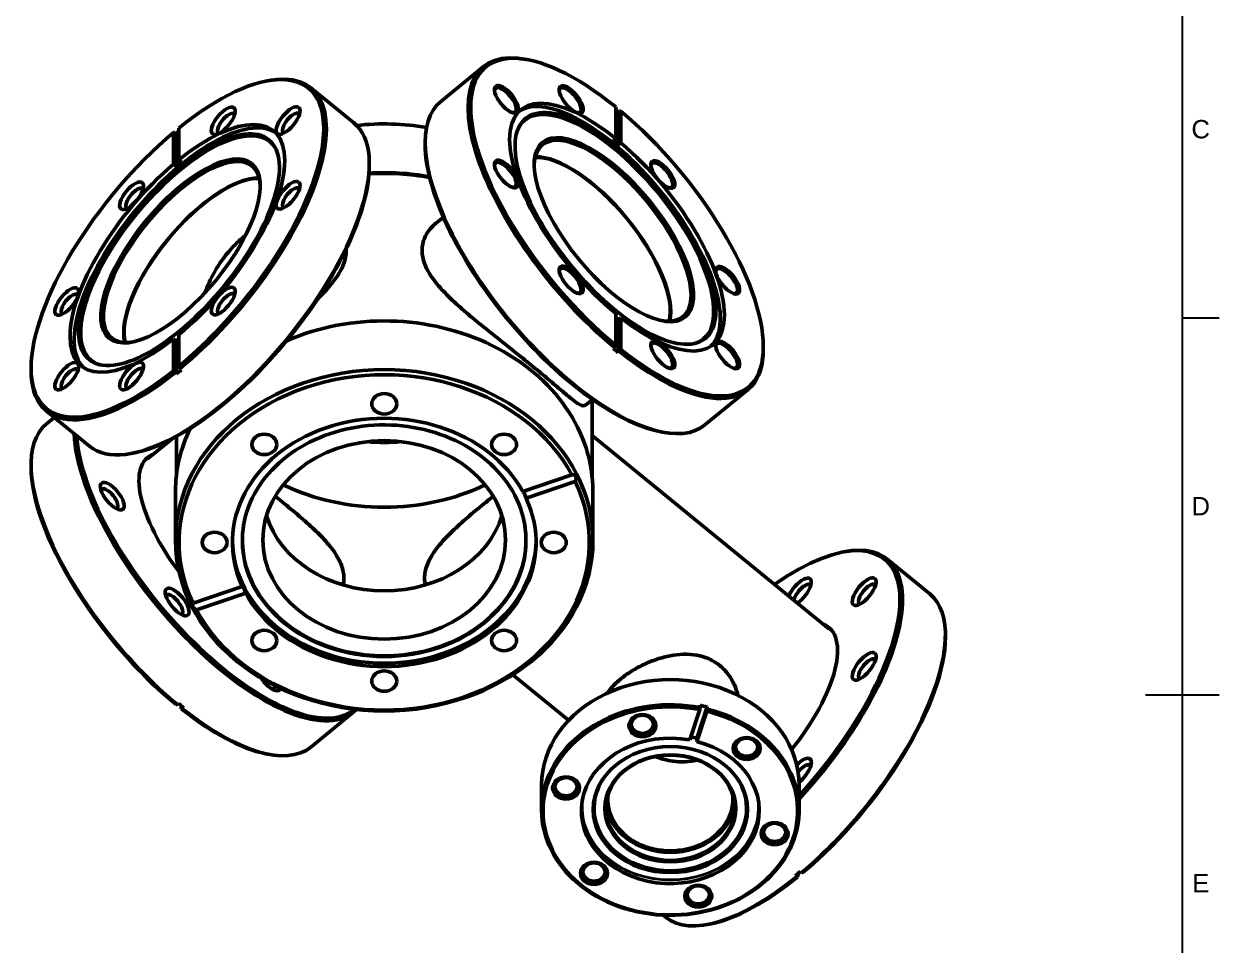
# Model space of a CAD drawing. Header units: millimetres. Extents: x 0 to 594, y 0 to 420.
# Drawn here: x 426.5 to 589, y 176 to 301.2 of the extents above; entities that cross this region are included whole.
import ezdxf
from ezdxf.enums import TextEntityAlignment as Align

# ---------------------------------------------------------------- set-up
doc = ezdxf.new("R2010")
doc.units = ezdxf.units.MM
doc.header["$LTSCALE"] = 0.75
for name, color, linetype, lineweight in [('Border', 7, 'Continuous', 25), ('Visible', 7, 'Continuous', 50), ('Visible Narrow', 7, 'Continuous', 25)]:
    doc.layers.add(name, color=color, linetype=linetype, lineweight=lineweight)
doc.styles.add('FusionTitle', font='')
doc.styles.get('FusionTitle').set_extended_font_data('Arial Unicode MS')

# ---------------------------------------------------------------- blocks, each defined once
blk = doc.blocks.new('ISO_A2_SHEET')
at = {"layer": 'Border'}
for p, q in [((584, 410), (584, 10)), ((584, 261.25), (589, 261.25)), ((579, 210), (589, 210))]:
    blk.add_line(p, q, dxfattribs=at)
at = {"layer": 'Border', "style": 'FusionTitle'}
for s, p in [('C', (586.5, 286.875)), ('D', (586.5, 235.625)), ('E', (586.5, 184.375))]:
    blk.add_text(s, height=2.5, dxfattribs=at).set_placement(p, align=Align.MIDDLE)

msp = doc.modelspace()

# ---------------------------------------------------------------- linework, layer by layer
at = {"layer": 'Visible', "extrusion": (0.707107, 0.578093, 0.407196)}
for p, q in [((495.181, 296.28), (494.897, 296.338)), ((489.026, 295.381), (483.192, 290.612)), ((459.393, 293.39), (459.676, 293.447)), ((465.548, 292.491), (471.382, 287.721)), ((506.985, 289.898), (506.985, 285.586)), ((507.339, 289.17), (507.516, 289.314)), ((507.693, 289.315), (507.516, 289.314)), ((507.693, 285.001), (507.693, 289.315)), ((507.339, 284.712), (507.339, 289.17)), ((446.881, 286.424), (446.881, 282.11)), ((447.058, 286.424), (446.881, 286.424)), ((447.058, 286.424), (447.235, 286.279)), ((447.235, 286.279), (447.235, 281.821)), ((447.588, 282.695), (447.588, 287.007)), ((481.088, 284.758), (481.088, 285.047)), ((506.632, 285.297), (506.985, 285.586)), ((507.693, 285.001), (507.339, 284.712)), ((447.588, 282.695), (447.942, 282.406)), ((447.235, 281.821), (446.881, 282.11)), ((473.486, 281.868), (473.486, 282.157)), ((482.61, 274.152), (483.556, 274.925)), ((506.985, 261.819), (506.985, 257.507)), ((507.339, 260.959), (507.693, 261.248)), ((507.339, 256.501), (507.339, 260.959)), ((507.693, 256.934), (507.693, 261.248)), ((446.881, 258.357), (446.881, 254.043)), ((446.881, 258.357), (447.235, 258.068)), ((447.588, 254.616), (447.588, 258.928)), ((447.235, 258.068), (447.235, 253.61)), ((506.632, 257.074), (506.809, 257.218)), ((506.985, 257.507), (506.809, 257.218)), ((507.516, 256.645), (507.693, 256.934)), ((527.05, 257.299), (527.05, 257.01)), ((507.516, 256.645), (507.339, 256.501)), ((427.524, 254.409), (427.524, 254.119)), ((446.881, 254.043), (447.058, 253.755)), ((447.235, 253.61), (447.058, 253.755)), ((447.765, 254.328), (447.588, 254.616)), ((447.765, 254.328), (447.942, 254.183)), ((524.945, 251.445), (519.112, 246.676)), ((502.865, 249.378), (503.81, 250.151)), ((503.769, 250.117), (503.769, 239.786)), ((429.629, 248.555), (435.462, 243.786)), ((429.629, 246.821), (430.689, 247.688)), ((512.957, 245.777), (513.24, 245.72)), ((443.366, 242.068), (446.65, 244.753)), ((447.269, 245.08), (447.269, 239.786)), ((503.769, 245.259), (535.957, 218.944)), ((441.617, 242.887), (441.334, 242.829)), ((427.524, 240.968), (427.524, 241.257)), ((494.348, 237.607), (501.037, 239.872)), ((501.496, 238.966), (494.807, 236.701)), ((447.144, 237.611), (447.144, 230.988)), ((503.894, 237.611), (503.894, 230.988)), ((537.705, 229.366), (537.989, 229.423)), ((549.694, 223.698), (543.86, 228.467)), ((449.542, 222.434), (456.231, 224.7)), ((456.69, 223.793), (450.002, 221.528)), ((551.798, 217.844), (551.798, 218.133)), ((493.01, 212.722), (500.587, 206.527)), ((447.412, 208.659), (447.235, 208.658)), ((447.412, 208.659), (447.588, 208.803)), ((447.942, 208.514), (447.942, 208.085)), ((447.942, 208.085), (448.119, 208.086)), ((448.296, 208.23), (448.119, 208.086)), ((518.403, 207.974), (517.053, 203.855)), ((518.019, 204.075), (519.42, 208.352)), ((518.455, 208.247), (518.403, 207.974)), ((518.455, 208.564), (518.455, 208.247)), ((519.369, 207.762), (519.42, 208.035)), ((519.42, 208.035), (519.42, 208.352)), ((465.548, 202.886), (471.382, 207.655)), ((518.019, 203.643), (519.369, 207.762)), ((518.019, 204.072), (518.019, 203.643)), ((459.393, 201.987), (459.676, 201.929)), ((496.91, 197.753), (496.91, 194.327)), ((531.91, 197.753), (531.91, 194.327)), ((531.557, 185.246), (531.381, 185.39)), ((531.557, 185.246), (531.734, 185.245)), ((531.734, 185.245), (531.734, 185.679)), ((532.088, 185.974), (532.264, 185.829)), ((532.441, 185.828), (532.264, 185.829)), ((513.774, 179.762), (513.431, 180.042)), ((519.929, 178.863), (519.646, 178.806))]:
    msp.add_line(p, q, dxfattribs=at)
at = {"layer": 'Visible', "extrusion": (2e-16, -5e-16, -1)}
for centre, major_axis, start_param, end_param in [((506.985, 273.413), (-17.96, 21.968), 4.2590972, 6.7452877), ((506.985, 273.413), (-17.96, 21.968), 2.6794902, 4.2238517), ((453.422, 229.623), (-17.96, 21.968), 3.0979026, 5.7892534), ((459.829, 212.424), (-1.456, 1.781), 2.8813772, 4.9402536)]:
    msp.add_ellipse(centre, major_axis=major_axis, ratio=0.4071957, start_param=start_param, end_param=end_param, dxfattribs=at)
at = {"layer": 'Visible'}
for centre, major_axis, ratio, start_param, end_param in [((507.162, 273.558), (-17.802, 21.774), 0.4071957, -1.0998049, 2.0240098), ((447.412, 270.667), (17.802, 21.774), 0.4071957, 4.2591756, 7.3829902), ((491.979, 290.814), (-1.329, 1.626), 0.4071957, 2.7730552, 6.6517227), ((500.79, 290.786), (-1.329, 1.626), 0.4071957, 2.7730552, 6.6517227), ((501.152, 268.644), (-17.96, 21.968), 0.4071957, 0, 3.1415927), ((506.809, 273.269), (-17.96, 21.968), 0.4071957, -1.1351287, -1.1175046), ((507.162, 273.558), (-17.802, 21.774), 0.4071957, 2.0595686, 5.1478216), ((453.422, 265.754), (17.96, 21.968), 0.4071957, 3.1415927, 6.2831853), ((454.07, 287.661), (1.073, 1.312), 0.4071957, -0.1253349, 3.2669275), ((462.881, 287.689), (1.073, 1.312), 0.4071957, -0.1253349, 3.2669275), ((475.519, 264.388), (28.375, 0), 0.8175471, 1.3666547, 1.7038321), ((447.412, 270.667), (17.802, 21.774), 0.4071957, 1.1353637, 4.2236167), ((506.561, 273.066), (-9.542, 11.671), 0.4071957, 2.6960705, 6.7287074), ((448.013, 270.176), (9.542, 11.671), 0.4071957, -0.4455221, 3.5871148), ((447.765, 270.378), (13.062, 15.978), 0.4071957, 1.0965797, 1.1450435), ((475.519, 257.766), (28.375, 0), 0.8175471, 1.3524807, 1.6436838), ((491.979, 280.666), (-1.329, 1.626), 0.4071957, 2.7730552, 6.6517227), ((513.251, 280.598), (-1.329, 1.626), 0.4071957, 2.7730552, 6.6517227), ((475.519, 257.766), (-28.25, 0), 0.8175471, 4.4921185, 4.7858576), ((441.609, 277.474), (1.073, 1.312), 0.4071957, -0.1253349, 3.2669275), ((462.881, 277.541), (1.073, 1.312), 0.4071957, -0.1253349, 3.2669275), ((500.79, 266.286), (-1.329, 1.626), 0.4071957, 2.7730552, 6.6517227), ((522.063, 266.219), (-1.329, 1.626), 0.4071957, 2.7730552, 6.6517227), ((432.798, 263.094), (1.073, 1.312), 0.4071957, -0.1253349, 3.2669275), ((454.07, 263.161), (1.073, 1.312), 0.4071957, -0.1253349, 3.2669275), ((506.809, 273.269), (-13.062, 15.978), 0.4071957, 2.0450129, 2.0692484), ((513.251, 256.099), (-1.329, 1.626), 0.4071957, 2.7730552, 6.6517227), ((522.063, 256.071), (-1.329, 1.626), 0.4071957, 2.7730552, 6.6517227), ((475.519, 230.7), (27.875, 0), 0.8175471, 0.4142254, 3.5127654), ((432.798, 252.946), (1.073, 1.312), 0.4071957, -0.1253349, 3.2669275), ((441.609, 252.974), (1.073, 1.312), 0.4071957, -0.1253349, 3.2669275), ((447.765, 270.378), (17.96, 21.968), 0.4071957, 4.2238517, 4.2590972), ((475.519, 230.7), (-20.638, 0), 0.8175471, 3.5633691, 6.646807), ((447.588, 224.854), (-17.96, 21.968), 0.4071957, 0, 2.0240881), ((459.22, 244.025), (-1.7, 0), 0.8175471, 3.1415927, 9.424778), ((491.818, 244.025), (-1.7, 0), 0.8175471, 3.1415927, 9.424778), ((453.599, 229.767), (-17.802, 21.774), 0.4071957, 0.5120769, 3.1467393), ((475.519, 231.046), (-16.5, 0), 0.8175471, 3.1415927, 9.424778), ((475.519, 257.766), (-16.5, 0), 0.8175471, 1.4321015, 1.7094911), ((475.519, 230.7), (27.875, 0), 0.8175471, 3.5558181, 6.6543581), ((438.129, 236.641), (-1.073, 1.312), 0.4071957, 3.0162578, 6.4085202), ((475.519, 257.766), (-27.25, 0), 0.8175471, 1.0426213, 2.0989713), ((475.519, 230.7), (-20.638, 0), 0.8175471, 0.4217765, 3.5052143), ((475.519, 231.046), (19.274, 0), 0.8175471, 3.0213266, 6.4034513), ((452.469, 230.7), (-1.7, 0), 0.8175471, 3.1415927, 9.424778), ((475.519, 231.153), (20.637, 0), 0.8175471, 3.1550203, 6.2697576), ((525.724, 206.644), (17.802, 21.774), 0.4071957, 4.5666012, 7.2488274), ((532.382, 223.637), (1.073, 1.312), 0.4071957, -0.1253349, 2.5130868), ((541.193, 223.665), (1.073, 1.312), 0.4071957, -0.1253349, 3.2669275), ((446.94, 222.261), (-1.073, 1.312), 0.4071957, 3.0162578, 6.4085202), ((531.734, 201.73), (17.96, 21.968), 0.4071957, 4.2767213, 6.2831853), ((459.22, 217.375), (-1.7, 0), 0.8175471, 3.1415927, 9.424778), ((541.193, 213.517), (1.073, 1.312), 0.4071957, -0.1253349, 3.2669275), ((459.401, 212.074), (-1.073, 1.312), 0.4071957, 3.0162578, 3.7650628), ((514.41, 197.753), (17.5, 0), 0.8175471, 0, 3.1415927), ((514.41, 194.212), (17.3, 0), 0.8175471, 1.3379027, 7.5632765), ((447.588, 224.854), (-17.96, 21.968), 0.4071957, 2.0593336, 3.1415927), ((514.41, 194.644), (-17.5, 0), 0.8175471, 4.4220143, 4.4791649), ((514.41, 194.212), (12.087, 0), 0.8175471, 1.3503738, 7.5508054), ((514.41, 194.644), (-12.087, 0), 0.8175471, 4.4092121, 4.4806479), ((517.993, 203.993), (0.0214, 0.0976), 0.1490552, -0.5974443, -0.5382316), ((524.787, 202.877), (-1.509, 0), 0.8175471, 3.1415927, 9.424778), ((514.41, 194.644), (-8.75, 0), 0.8175471, 3.1415927, 9.424778), ((532.382, 199.138), (1.073, 1.312), 0.4071957, -0.1253349, 1.6344896), ((500.235, 197.499), (-1.509, 0), 0.8175471, 3.1415927, 9.424778), ((514.41, 194.557), (10.366, 0), 0.8175471, 2.6072738, 6.8175041), ((514.41, 195.738), (8.75, 0), 0.8175471, 3.2181427, 6.2066353), ((528.585, 191.289), (-1.509, 0), 0.8175471, 3.1415927, 9.424778), ((504.033, 185.91), (-1.509, 0), 0.8175471, 3.1415927, 9.424778), ((531.734, 201.73), (17.96, 21.968), 0.4071957, 3.1415927, 4.2414759), ((518.208, 182.805), (-1.509, 0), 0.8175471, 3.1415927, 9.424778)]:
    msp.add_ellipse(centre, major_axis=major_axis, ratio=ratio, start_param=start_param, end_param=end_param, dxfattribs=at)
at = {"layer": 'Visible', "extrusion": (5e-16, -5e-16, -1)}
for start_param, end_param in [(-0.4621024, 2.0240881), (2.0593336, 3.6036951)]:
    msp.add_ellipse((447.588, 270.523), major_axis=(17.96, 21.968), ratio=0.4071957, start_param=start_param, end_param=end_param, dxfattribs=at)
at = {"layer": 'Visible', "extrusion": (3e-16, -4e-16, -1)}
for centre, major_axis in [((492.12, 290.929), (-1.456, 1.781)), ((462.453, 288.039), (1.456, 1.781)), ((447.624, 270.494), (12.216, 14.942)), ((492.12, 280.781), (-1.456, 1.781)), ((513.393, 280.714), (-1.456, 1.781)), ((500.932, 266.402), (-1.456, 1.781)), ((513.393, 256.214), (-1.456, 1.781)), ((522.204, 256.186), (-1.456, 1.781)), ((438.557, 236.991), (-1.456, 1.781)), ((540.766, 224.015), (1.456, 1.781))]:
    msp.add_ellipse(centre, major_axis=major_axis, ratio=0.4071957, dxfattribs=at)
at = {"layer": 'Visible', "extrusion": (2e-16, -4e-16, -1)}
for centre in [(500.932, 290.902), (447.368, 222.611)]:
    msp.add_ellipse(centre, major_axis=(-1.456, 1.781), ratio=0.4071957, dxfattribs=at)
at = {"layer": 'Visible', "extrusion": (3e-16, -2e-16, -1)}
for centre, major_axis in [((506.95, 273.384), (-12.216, 14.942)), ((522.204, 266.335), (-1.456, 1.781))]:
    msp.add_ellipse(centre, major_axis=major_axis, ratio=0.4071957, dxfattribs=at)
at = {"layer": 'Visible', "extrusion": (2e-16, -4e-16, -1)}
for centre, major_axis, ratio, start_param, end_param in [((507.162, 273.558), (-13.062, 15.978), 0.4071957, 4.2624007, 7.379765), ((506.606, 273.103), (-13.062, 15.978), 0.4071957, 0.0427706, 3.0988221), ((506.809, 273.269), (-13.062, 15.978), 0.4071957, 1.0965797, 1.1450435), ((507.162, 273.558), (-13.062, 15.978), 0.4071957, 1.1450435, 4.2139369), ((503.803, 270.812), (-9.542, 11.671), 0.4071957, 0.2943727, 2.8472199), ((447.765, 270.378), (13.062, 15.978), 0.4071957, 2.0450129, 2.0692484), ((525.724, 206.644), (10.222, 12.503), 0.4071957, -0.136399, 1.5636328), ((518.208, 182.623), (-1.825, 0), 0.8175471, 4.712389, 10.9955743)]:
    msp.add_ellipse(centre, major_axis=major_axis, ratio=ratio, start_param=start_param, end_param=end_param, dxfattribs=at)
at = {"layer": 'Visible', "extrusion": (4e-16, -4e-16, -1)}
for centre in [(453.642, 288.011), (462.453, 277.891), (432.37, 263.444), (441.181, 253.324)]:
    msp.add_ellipse(centre, major_axis=(1.456, 1.781), ratio=0.4071957, dxfattribs=at)
at = {"layer": 'Visible', "extrusion": (3e-16, -4e-16, -1)}
for centre, major_axis, ratio, start_param, end_param in [((506.738, 273.211), (-12.147, 14.857), 0.4071957, -0.1457141, 3.2873068), ((447.968, 270.213), (13.062, 15.978), 0.4071957, 3.1843632, 6.2404147), ((500.975, 268.5), (-17.802, 21.774), 0.4071957, 3.6036951, 5.8210829), ((503.803, 270.812), (-9.494, 11.613), 0.4071957, 0.2869155, 2.8546771), ((450.77, 267.921), (9.542, 11.671), 0.4071957, 3.4359654, 5.9888126), ((450.77, 267.921), (9.494, 11.613), 0.4071957, 3.4285082, 5.9962698), ((475.519, 237.611), (28.375, 0), 0.8175471, 3.1415927, 3.5204283), ((447.412, 224.709), (-17.802, 21.774), 0.4071957, 4.2591756, 5.8210829), ((514.41, 194.327), (-17.5, 0), 0.8175471, 1.861171, 8.0872057), ((447.765, 224.998), (-17.96, 21.968), 0.4071957, 4.2238517, 4.2590972), ((524.787, 202.695), (1.825, 0), 0.8175471, 1.5707963, 7.8539816), ((531.954, 199.487), (1.456, 1.781), 0.4071957, -1.3349934, 2.0636821), ((504.033, 185.728), (1.825, 0), 0.8175471, 1.5707963, 7.8539816), ((531.911, 201.585), (17.802, 21.774), 0.4071957, 2.0417878, 2.6794902), ((531.557, 201.874), (17.96, 21.968), 0.4071957, 2.006464, 2.0417094)]:
    msp.add_ellipse(centre, major_axis=major_axis, ratio=ratio, start_param=start_param, end_param=end_param, dxfattribs=at)
at = {"layer": 'Visible', "extrusion": (3e-16, -3e-16, -1)}
for centre, major_axis, ratio, start_param, end_param in [((447.412, 270.667), (13.062, 15.978), 0.4071957, -1.0965797, 2.0207846), ((447.765, 270.378), (17.96, 21.968), 0.4071957, -1.1351287, -1.1175046), ((447.412, 270.667), (13.062, 15.978), 0.4071957, 2.0692484, 5.1381418), ((453.599, 229.767), (-10.222, 12.503), 0.4071957, -1.4827547, 0.136399), ((475.519, 237.611), (-16.5, 0), 0.8175471, 3.3873906, 6.0373874), ((510.612, 205.801), (1.825, 0), 0.8175471, 1.5707963, 7.8539816), ((514.41, 194.557), (-8.9, 0), 0.8175471, 4.712389, 10.9955743)]:
    msp.add_ellipse(centre, major_axis=major_axis, ratio=ratio, start_param=start_param, end_param=end_param, dxfattribs=at)
at = {"layer": 'Visible', "extrusion": (4e-16, -5e-16, -1)}
msp.add_ellipse((447.836, 270.321), major_axis=(12.147, 14.857), ratio=0.4071957, start_param=2.9958785, end_param=6.4288994, dxfattribs=at)
at = {"layer": 'Visible', "extrusion": (5e-16, -3e-16, -1)}
msp.add_ellipse((506.738, 273.211), major_axis=(-9.7, 11.865), ratio=0.4071957, dxfattribs=at)
at = {"layer": 'Visible', "extrusion": (5e-16, -2e-16, -1)}
msp.add_ellipse((447.836, 270.321), major_axis=(9.7, 11.865), ratio=0.4071957, dxfattribs=at)
at = {"layer": 'Visible', "extrusion": (3e-16, -6e-16, -1)}
msp.add_ellipse((453.599, 265.609), major_axis=(17.802, 21.774), ratio=0.4071957, start_param=0.4621024, end_param=2.6794902, dxfattribs=at)
at = {"layer": 'Visible', "extrusion": (4e-16, -6e-16, -1)}
msp.add_ellipse((441.181, 277.824), major_axis=(1.456, 1.781), ratio=0.4071957, dxfattribs=at)
at = {"layer": 'Visible', "extrusion": (2e-16, -3e-16, -1)}
msp.add_ellipse((453.642, 263.511), major_axis=(1.456, 1.781), ratio=0.4071957, dxfattribs=at)
at = {"layer": 'Visible', "extrusion": (3e-16, -5e-16, -1)}
msp.add_ellipse((475.519, 237.611), major_axis=(-28.375, 0), ratio=0.8175471, start_param=1.0850693, end_param=3.1415927, dxfattribs=at)
at = {"layer": 'Visible', "extrusion": (4e-16, -4e-16, -1)}
for centre, major_axis, start_param, end_param in [((506.809, 273.269), (-17.96, 21.968), 4.2238517, 4.2590972), ((447.412, 224.709), (-17.802, 21.774), 3.6036951, 4.2236167)]:
    msp.add_ellipse(centre, major_axis=major_axis, ratio=0.4071957, start_param=start_param, end_param=end_param, dxfattribs=at)
at = {"layer": 'Visible', "extrusion": (0, -2e-16, -1)}
msp.add_ellipse((432.37, 253.296), major_axis=(1.456, 1.781), ratio=0.4071957, dxfattribs=at)
at = {"layer": 'Visible', "extrusion": (4e-16, -3e-16, -1)}
msp.add_ellipse((475.519, 230.988), major_axis=(-28.375, 0), ratio=0.8175471, start_param=4.712389, end_param=10.9955743, dxfattribs=at)
at = {"layer": 'Visible'}
for centre, major_axis in [((475.519, 249.545), (1.7, 0)), ((498.569, 230.7), (1.7, 0)), ((491.818, 217.375), (1.7, 0)), ((475.519, 211.856), (1.7, 0)), ((510.612, 205.983), (1.509, 0)), ((514.41, 194.385), (10.475, 0))]:
    msp.add_ellipse(centre, major_axis=major_axis, ratio=0.8175471, dxfattribs=at)
at = {"layer": 'Visible', "extrusion": (1e-16, -2e-16, -1)}
msp.add_ellipse((525.901, 206.499), major_axis=(17.96, 21.968), ratio=0.4071957, start_param=-0.4621024, end_param=1.7287145, dxfattribs=at)
at = {"layer": 'Visible', "extrusion": (4e-16, -6e-16, -1)}
msp.add_ellipse((531.954, 223.987), major_axis=(1.456, 1.781), ratio=0.4071957, start_param=4.0737724, end_param=8.4925982, dxfattribs=at)
at = {"layer": 'Visible', "extrusion": (2e-16, -3e-16, -1)}
for centre, major_axis, ratio, start_param, end_param in [((531.911, 201.585), (17.802, 21.774), 0.4071957, 0.4621024, 2.0062289), ((528.585, 191.107), (1.825, 0), 0.8175471, 1.5707963, 7.8539816)]:
    msp.add_ellipse(centre, major_axis=major_axis, ratio=ratio, start_param=start_param, end_param=end_param, dxfattribs=at)
at = {"layer": 'Visible', "extrusion": (3e-16, -5e-16, -1)}
msp.add_ellipse((540.766, 213.867), major_axis=(1.456, 1.781), ratio=0.4071957, dxfattribs=at)
at = {"layer": 'Visible', "extrusion": (3e-16, -2e-16, -1)}
for centre, major_axis, start_param, end_param in [((500.235, 197.317), (1.825, 0), 1.5707963, 7.8539816), ((514.41, 195.738), (8.5, 0), -0.1110525, 3.2526451)]:
    msp.add_ellipse(centre, major_axis=major_axis, ratio=0.8175471, start_param=start_param, end_param=end_param, dxfattribs=at)
at = {"layer": 'Visible'}
for points, knots in [([(482.611, 274.152), (482.438, 274.011), (482.274, 273.863), (481.652, 273.236), (481.283, 272.707), (480.791, 271.585), (480.668, 270.993), (480.668, 270.397)], [-1.4440551, -1.4440551, -1.4440551, -1.4440551, -1.2415209, -1.2415209, -0.6207605, -0.6207605, 0, 0, 0, 0]), ([(451.078, 264.55), (451.133, 264.689), (451.189, 264.829), (451.632, 265.901), (452.082, 266.824), (453.101, 268.566), (453.672, 269.387), (454.906, 270.865), (455.569, 271.522), (456.382, 272.187), (456.515, 272.291), (456.651, 272.393)], [12.0875033, 12.0875033, 12.0875033, 12.0875033, 12.1734874, 12.1734874, 12.7517634, 12.7517634, 13.3300393, 13.3300393, 13.9083153, 13.9083153, 14.0197577, 14.0197577, 14.0197577, 14.0197577]), ([(466.557, 263.918), (466.795, 264.147), (467.026, 264.378), (467.88, 265.264), (468.448, 265.923), (469.386, 267.236), (469.755, 267.891), (470.248, 269.174), (470.37, 269.801), (470.37, 270.397)], [-2.0821683, -2.0821683, -2.0821683, -2.0821683, -1.8622814, -1.8622814, -1.2415209, -1.2415209, -0.6207605, -0.6207605, 0, 0, 0, 0]), ([(480.668, 270.397), (480.668, 269.801), (480.791, 269.174), (481.283, 267.891), (481.652, 267.236), (482.59, 265.923), (483.158, 265.264), (484.42, 263.956), (485.113, 263.308), (486.53, 262.051), (487.306, 261.397), (488.932, 260.062), (489.782, 259.382), (491.484, 258.026), (492.337, 257.35), (493.979, 256.037), (494.767, 255.401), (496.223, 254.21), (496.93, 253.624), (498.242, 252.522), (498.847, 252.006), (499.925, 251.09), (500.398, 250.688), (501.209, 250.03), (501.546, 249.774), (502.101, 249.419), (502.338, 249.307), (502.662, 249.274), (502.772, 249.302), (502.865, 249.378)], [0, 0, 0, 0, 0.6207605, 0.6207605, 1.2415209, 1.2415209, 1.8622814, 1.8622814, 2.4830418, 2.4830418, 3.1007737, 3.1007737, 3.7185056, 3.7185056, 4.3362375, 4.3362375, 4.9539694, 4.9539694, 5.5717013, 5.5717013, 6.1894332, 6.1894332, 6.8071651, 6.8071651, 7.424897, 7.424897, 8.0456575, 8.0456575, 8.4638837, 8.4638837, 8.4638837, 8.4638837]), ([(494.664, 232.87), (494.408, 234.539), (493.823, 236.175), (492.051, 239.212), (490.866, 240.614), (488.016, 243.041), (486.351, 244.066), (482.712, 245.637), (480.738, 246.183), (476.679, 246.739), (474.596, 246.749), (470.529, 246.234), (468.547, 245.708), (464.886, 244.174), (463.207, 243.166), (460.321, 240.769), (459.115, 239.381), (457.299, 236.364), (456.688, 234.736), (456.395, 233.003), (456.384, 232.937), (456.374, 232.87)], [0.9099269, 0.9099269, 0.9099269, 0.9099269, 1.2303129, 1.2303129, 1.5504657, 1.5504657, 1.8703879, 1.8703879, 2.1902, 2.1902, 2.5099785, 2.5099785, 2.8297566, 2.8297566, 3.1495664, 3.1495664, 3.4694822, 3.4694822, 3.7896242, 3.7896242, 3.8024621, 3.8024621, 3.8024621, 3.8024621]), ([(501.496, 238.966), (501.513, 239.003), (501.528, 239.041), (501.576, 239.179), (501.601, 239.291), (501.607, 239.452), (501.603, 239.505), (501.585, 239.603), (501.57, 239.648), (501.529, 239.728), (501.503, 239.763), (501.443, 239.821), (501.408, 239.844), (501.296, 239.893), (501.21, 239.9), (501.099, 239.887), (501.068, 239.881), (501.037, 239.872)], [0.13094384, 0.13094384, 0.13094384, 0.13094384, 0.15480098, 0.15480098, 0.21842451, 0.21842451, 0.25023627, 0.25023627, 0.28204804, 0.28204804, 0.3138598, 0.3138598, 0.34567157, 0.34567157, 0.40929509, 0.40929509, 0.43315224, 0.43315224, 0.43315224, 0.43315224]), ([(470.039, 225.865), (470.039, 226.423), (469.927, 227.012), (469.474, 228.219), (469.133, 228.837), (468.267, 230.079), (467.741, 230.704), (466.572, 231.943), (465.93, 232.557), (464.613, 233.748), (463.891, 234.367), (462.377, 235.629), (461.586, 236.271), (460.762, 236.934), (460.733, 236.958), (460.703, 236.982)], [9.2722102, 9.2722102, 9.2722102, 9.2722102, 9.8529605, 9.8529605, 10.4337108, 10.4337108, 11.0144611, 11.0144611, 11.5952114, 11.5952114, 12.1734874, 12.1734874, 12.7517634, 12.7517634, 12.773494, 12.773494, 12.773494, 12.773494]), ([(480.999, 225.865), (480.999, 226.423), (481.111, 227.012), (481.565, 228.219), (481.905, 228.837), (482.771, 230.079), (483.297, 230.704), (484.466, 231.943), (485.109, 232.557), (486.425, 233.748), (487.147, 234.367), (488.661, 235.629), (489.453, 236.271), (490.276, 236.934), (490.306, 236.958), (490.336, 236.982)], [9.2722102, 9.2722102, 9.2722102, 9.2722102, 9.8529605, 9.8529605, 10.4337108, 10.4337108, 11.0144611, 11.0144611, 11.5952114, 11.5952114, 12.1734874, 12.1734874, 12.7517634, 12.7517634, 12.773494, 12.773494, 12.773494, 12.773494]), ([(449.542, 222.434), (449.526, 222.427), (449.511, 222.417), (449.463, 222.377), (449.437, 222.332), (449.432, 222.243), (449.435, 222.209), (449.454, 222.137), (449.469, 222.098), (449.509, 222.018), (449.535, 221.976), (449.595, 221.893), (449.63, 221.851), (449.742, 221.73), (449.828, 221.655), (449.939, 221.571), (449.97, 221.549), (450.002, 221.528)], [-0.43315224, -0.43315224, -0.43315224, -0.43315224, -0.40929509, -0.40929509, -0.34567157, -0.34567157, -0.3138598, -0.3138598, -0.28204804, -0.28204804, -0.25023627, -0.25023627, -0.21842451, -0.21842451, -0.15480098, -0.15480098, -0.13094384, -0.13094384, -0.13094384, -0.13094384]), ([(505.855, 210.235), (506.046, 210.509), (506.264, 210.782), (506.857, 211.439), (507.259, 211.817), (508.126, 212.526), (508.613, 212.875), (509.667, 213.533), (510.233, 213.842), (511.404, 214.391), (512.011, 214.633), (513.222, 215.031), (513.827, 215.188), (514.996, 215.408), (515.603, 215.479), (516.813, 215.513), (517.418, 215.476), (518.585, 215.27), (519.15, 215.101), (520.203, 214.63), (520.691, 214.328), (521.564, 213.615), (521.966, 213.189), (522.668, 212.225), (522.967, 211.688), (523.366, 210.733), (523.5, 210.333), (523.606, 209.926)], [2.3298635, 2.3298635, 2.3298635, 2.3298635, 2.5833356, 2.5833356, 2.9510876, 2.9510876, 3.3188396, 3.3188396, 3.6865915, 3.6865915, 4.0543435, 4.0543435, 4.4220954, 4.4220954, 4.7921154, 4.7921154, 5.1621353, 5.1621353, 5.5321553, 5.5321553, 5.9021752, 5.9021752, 6.2721951, 6.2721951, 6.6422151, 6.6422151, 6.8927276, 6.8927276, 6.8927276, 6.8927276])]:
    msp.add_open_spline(points, degree=3, knots=knots, dxfattribs=at)
at = {"layer": 'Visible', "extrusion": (-7.26674e-10, -2.17915e-11, -1)}
msp.add_open_spline([(470.37, 270.397), (470.37, 270.467), (470.368, 270.536), (470.365, 270.605)], degree=3, dxfattribs=at)
at = {"layer": 'Visible', "extrusion": (-3.8327e-12, -2.9065e-12, -1)}
msp.add_open_spline([(494.807, 236.701), (494.8, 236.734), (494.791, 236.768), (494.758, 236.89), (494.728, 236.987), (494.66, 237.172), (494.622, 237.259), (494.55, 237.401), (494.511, 237.466), (494.438, 237.56), (494.404, 237.59), (494.367, 237.606), (494.357, 237.608), (494.348, 237.607)], degree=3, knots=[0.09217376, 0.09217376, 0.09217376, 0.09217376, 0.11301668, 0.11301668, 0.16952502, 0.16952502, 0.22603336, 0.22603336, 0.2825417, 0.2825417, 0.33905004, 0.33905004, 0.35989297, 0.35989297, 0.35989297, 0.35989297], dxfattribs=at)
at = {"layer": 'Visible'}
for points in [[(469.929, 224.919), (470.002, 225.23), (470.039, 225.547), (470.039, 225.865)], [(481.11, 224.919), (481.036, 225.23), (480.999, 225.547), (480.999, 225.865)]]:
    msp.add_open_spline(points, degree=3, dxfattribs=at)
at = {"layer": 'Visible', "extrusion": (-1.43719e-11, -8.285e-12, -1)}
msp.add_open_spline([(456.231, 224.7), (456.239, 224.699), (456.247, 224.697), (456.28, 224.68), (456.31, 224.649), (456.379, 224.553), (456.417, 224.487), (456.489, 224.345), (456.528, 224.259), (456.601, 224.076), (456.635, 223.98), (456.672, 223.859), (456.681, 223.826), (456.69, 223.793)], degree=3, knots=[-0.35989297, -0.35989297, -0.35989297, -0.35989297, -0.33905004, -0.33905004, -0.2825417, -0.2825417, -0.22603336, -0.22603336, -0.16952502, -0.16952502, -0.11301668, -0.11301668, -0.09217376, -0.09217376, -0.09217376, -0.09217376], dxfattribs=at)
at = {"layer": 'Visible', "extrusion": (1.564e-13, 1.9464e-12, -1)}
msp.add_open_spline([(518.074, 201.14), (517.927, 201.1), (517.778, 201.064), (517.103, 200.926), (516.561, 200.876), (515.475, 200.882), (514.933, 200.937), (513.743, 201.149), (513.046, 201.344), (512.359, 201.599)], degree=3, knots=[8.457828, 8.457828, 8.457828, 8.457828, 8.552014, 8.552014, 8.8801931, 8.8801931, 9.2083723, 9.2083723, 9.6275225, 9.6275225, 9.6275225, 9.6275225], dxfattribs=at)
at = {"layer": 'Visible Narrow'}
for centre, major_axis, start_param, end_param in [((475.519, 230.886), (-19.361, 0), 3.1415927, 9.424778), ((475.519, 230.91), (-19.294, 0), -0.1245287, 3.2661213), ((514.41, 194.694), (-11.953, 0), 4.4056987, 4.4796415), ((514.41, 194.694), (-11.953, 0), -0.2053668, 3.3469595)]:
    msp.add_ellipse(centre, major_axis=major_axis, ratio=0.8175471, start_param=start_param, end_param=end_param, dxfattribs=at)
at = {"layer": 'Visible Narrow', "extrusion": (3e-16, -4e-16, -1)}
msp.add_ellipse((514.41, 194.64), major_axis=(-12.088, 0), ratio=0.8175471, start_param=3.1632745, end_param=6.2615034, dxfattribs=at)

# ---------------------------------------------------------------- block references
at = {"layer": 'Border'}
msp.add_blockref('ISO_A2_SHEET', (0, 0), dxfattribs=at)

doc.saveas('drawing.dxf')
